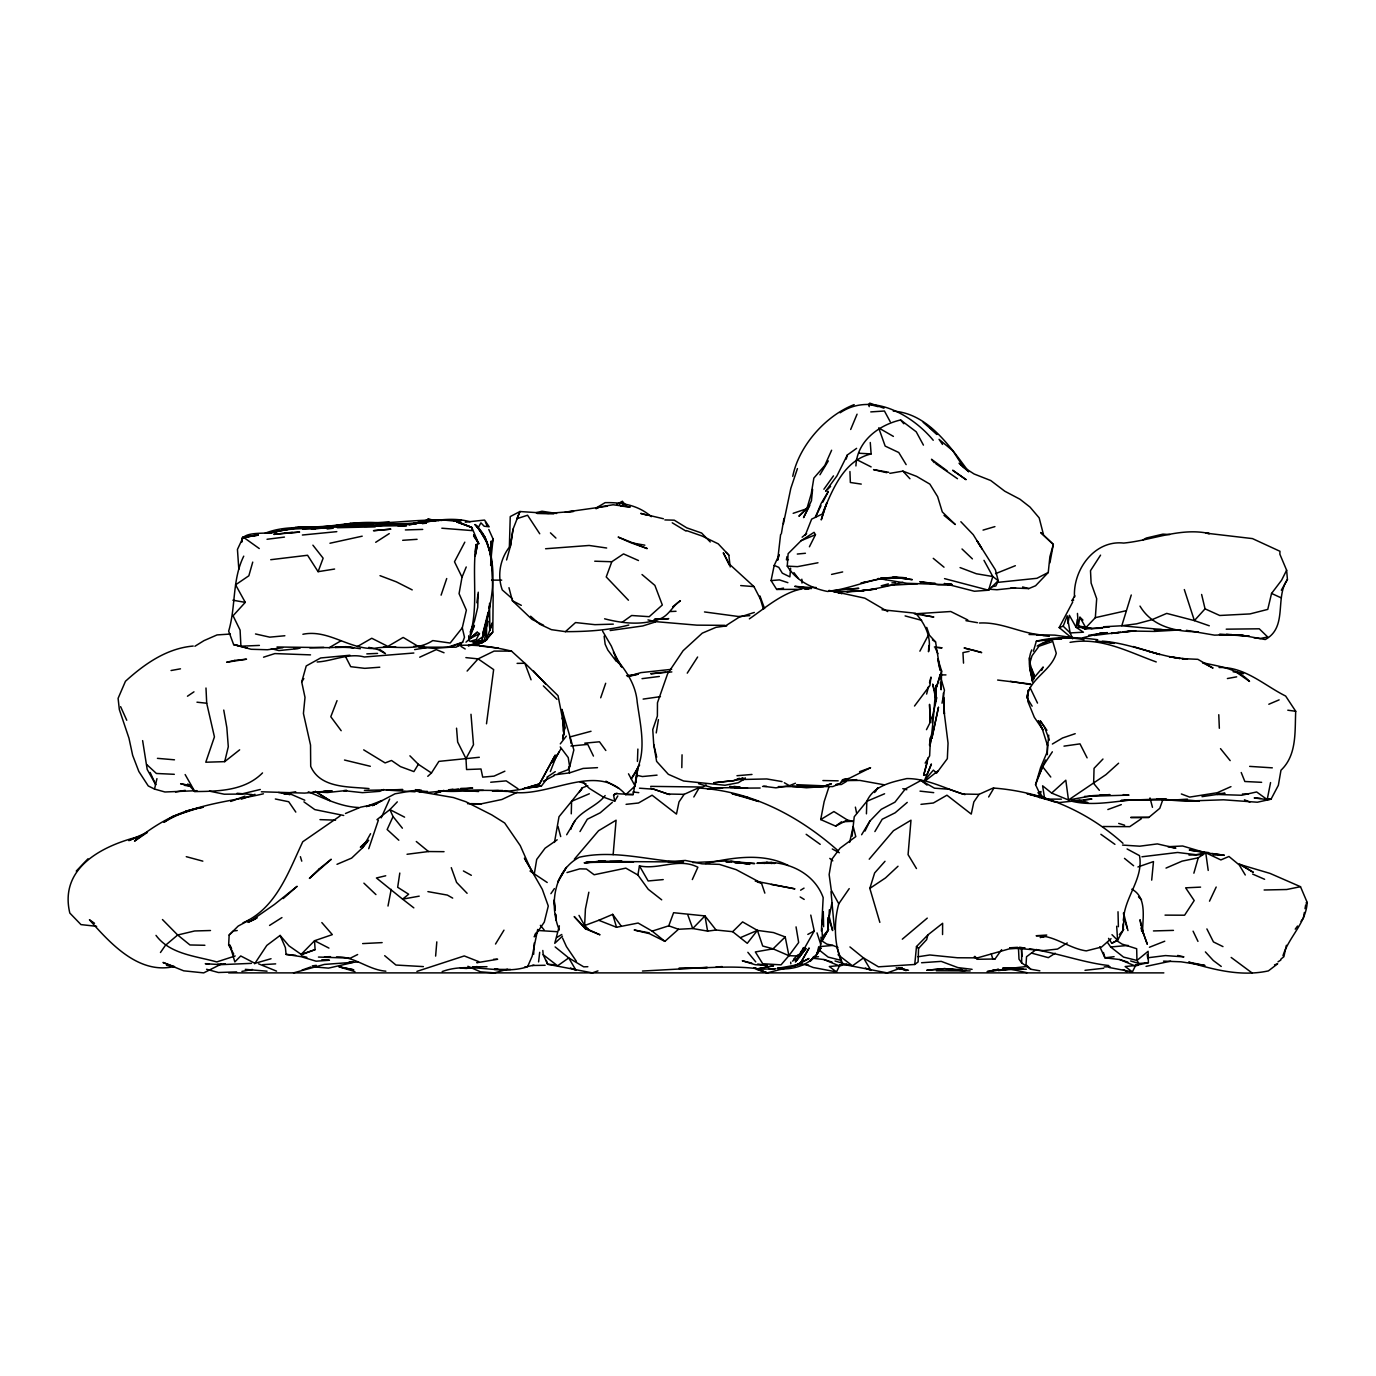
<?xml version="1.0" encoding="UTF-8"?>
<svg xmlns="http://www.w3.org/2000/svg" width="1376" height="1376" viewBox="0 0 1376 1376"><rect width="100%" height="100%" fill="white"/><g stroke="black" fill="none" stroke-linecap="round" stroke-linejoin="round"><path stroke-width="1.5" d="M490.716 565.295L491.266 540.992L490.699 565.588M942.56 934.545L942.629 923.296L927.871 934.923L916.485 946.55L914.748 964.473L878.438 966.829L863.492 957.92L849.938 946.929M1047.342 754.633L1047.411 744.055M943.85 697.34L944.4 713.869L943.351 693.143M476.285 643.142L468.236 645.602L481.342 643.194L486.33 640.046L492.264 622.932L489.908 630.483L489.546 603.273M486.657 620.8L486.502 639.943L481.342 643.194M790.615 568.15L789.893 576.871L782.308 573.156L778.799 567.359L774.206 565.416L779.194 554.7L777.664 560.187L780.605 534.524M681.808 767.653L682.049 754.805M571.264 813.835L571.59 801.314L582.392 787.812L587.758 785.662M1219.05 667.515C1244.661 666.5 1264.097 685.3 1285.648 696.05L1295.71 711.272C1294.764 731.447 1297.086 755.063 1280.97 770.233L1278.356 785.3L1271.046 799.181L1257.389 802.225L1223.539 799.8L1184.186 801.142L1167.278 799.938L1124.433 800.178M927.871 934.923L926.667 939.619L918.549 948.425L918.119 961.944L914.748 964.473M482.305 641.285L486.33 640.046L492.797 632.083L493.158 595.67L491.92 571.35M866.433 813.835L866.828 801.314C873.829 785.421 891.648 782.187 906.801 778.575C927.338 778.472 945.587 788.861 965.006 794.623M478.246 592.196L477.713 607.401L474.496 621.075L470.162 632.117M563.868 734.818L562.818 718.582L563.868 734.818L564.298 722.761L561.993 709.5L573.844 749.937L569.664 766.845L567.824 769.786L558.26 773.415M637.432 761.444L637.879 749.06M780.656 967.999L777.388 968.394C797.048 971.353 823.054 960.414 820.973 937.176M821.403 930.967L823.175 897.616C813.663 871.163 783.408 858.779 756.903 863.302L774.585 863.302L770.784 862.494L774.482 863.474M486.502 639.943L473.086 642.695L484.455 640.597L487.362 619.785M613.146 854.651L616.087 820.216L598.56 830.726L574.36 859.192M1039.86 970.82L1030.744 969.237L1021.663 962.89L1021.628 948.253M533.664 954.359L534.249 942.99M849.938 471.538L850.351 482.494L861.256 484.094M233.731 954.05L228.657 944.968L229.156 935.009L238.22 926.048L248.592 920.475M491.576 565.519L491.266 555.01M928.852 645.533L928.49 651.725C931.965 637.828 924.896 623.208 915.504 613.214L882.016 609.74M1039.964 791.991L1039.654 797.684L1041.03 791.475M829.384 909.725L829.023 915.848L832.635 930.554L828.902 918.686M562.457 936.144L554.752 943.317L559.378 925.824M1108.557 938.363L1111.791 943.265L1117.587 940.29L1123.143 930.279L1124.14 914.318L1123.487 920.596C1123.934 897.479 1143.834 879.092 1139.5 855.631L1127.082 848.958M1142.579 930.916C1142.854 916.863 1146.81 897.014 1131.829 889.206M892.766 577.163L912.305 579.657L896.412 577.473L880.674 578.161L906.337 577.972C878.972 573.895 854.118 588.739 827.544 591.456C811.427 588.36 796.05 580.431 787.261 566.121L788.121 553.668L801.073 540.734L814.059 532.323L815.486 534.714L809.415 546.788M1102.382 628.178L1084.632 628.884L1078.32 625.908L1079.936 617.256L1085.802 627.714L1095.33 617.652L1096.689 598.715L1091.116 583.063L1090.497 570.679L1100.559 555.147M855.924 465.948C856.835 441.455 878.456 425.115 900.609 419.972L916.227 431.806L923.434 445.119M435.624 956.096L436.811 941.872M475.391 552.172L476.062 544.483C471.762 574.583 478.71 605.698 470.093 635.007M1048.736 735.145L1047.205 751.932L1040.583 767.636L1035.543 784.698L1039.602 793.23L1044.711 799.112L1042.612 785.816L1051.642 793.075L1068.481 799.989L1092.733 795.638L1109.624 794.657M488.566 612.423L485.539 631.567L482.512 637.019L475.597 641.526L469.87 641.405L476.182 639.513L479.45 633.631L477.197 632.203L469.199 639.324M1151.695 880.124L1153.484 861.582L1137.935 866.966M563.059 734.939L562.664 739.015L564.762 727.956L564.298 722.761L563.472 730.88M554.476 842.422L559 816.742L571.59 801.314L589.341 793.763M1074.518 597.287C1072.712 570.214 1094.281 539.805 1123.659 543.073C1152.262 540.338 1180.625 527.094 1209.418 533.596L1206.064 533.166L1252.47 538.601L1279.955 551.277L1279.869 554.218L1286.629 570.232L1287.437 579.52C1274.572 597.476 1288.091 627.232 1265.249 639.53L1240.206 634.972M491.112 557.744L493.055 538.962L488.807 529.519M812.597 489.374L811.444 500.726L803.55 517.634L809.793 505.474L798.906 516.241L806.886 508.69L811.255 493.76L813.852 478.091L824.774 465.518L831.62 450.227M989.12 589.203L996.929 589.754L1015.522 587.81L1010.964 587.913L1028.784 588.584L1035.595 585.746L1048.254 572.485L1049.888 556.695L1053.328 544.432L1040.755 532.581L1053.328 544.432L1049.905 562.853M852.105 836.23L854.238 816.742L866.828 801.314L884.596 793.763M538.584 961.876L539.702 952.312M241.712 542.092C240.869 529.898 268.802 534.782 275.647 531.979C293.759 526.836 312.627 529.863 330.928 526.716L299.779 528.023L319.146 528.246M485.539 631.567L486.038 627.559M486.519 623.552L487.018 619.578M505.026 790.615C543.004 802.5 595.017 759.569 625.719 794.674L635.058 786.04L631.206 778.833C648.595 756.989 640.597 727.336 637.208 702.156C635.832 684.835 626.166 670.473 615.089 657.762L621.728 667.05L613.455 652.052L618.374 662.905L611.322 646.032L602.636 631.188M476.87 602.74L477.971 594.312M241.952 541.611L242.486 537.655L241.78 541.422M635.815 782.531L637.57 769.425L633.166 794.571L615.141 793.608L613.593 795.104L614.711 801.228L603.29 797.065L589.444 788.465L582.426 781.688M929.454 745.19L930.486 737.467L929.643 755.871L925.136 763.13M399.797 873.055L397.681 887.279L408.638 894.228L402.6 899.147L376.439 877.974L385.727 875.772M607.298 506.196L565.226 512.113L573.586 511.373L548.284 513.386L519.939 511.528L513.024 529.21L510.513 545.894L506.574 559.946M931.707 734.388L930.021 745.672C933.203 725.72 934.201 705.75 936.041 685.506L936.179 700.694L931.913 718.513L932.12 717.12L932.188 722.916M1077.288 619.492L1076.118 627.336L1083.445 632.203L1070.15 632.926L1063.166 626.2L1059.176 627.576L1072.695 638.774L1070.15 632.926L1067.243 615.846L1063.166 626.2M513.024 529.21L510.462 545.79C500.382 557.848 496.856 574.944 502.274 589.943L512.457 598.87M635.058 786.04L637.931 767.602L639.634 765.056M534.18 874.586L536.692 859.45L545.085 848.201L557.177 839.807M656.232 732.926L658.416 719.631M486.502 723.793L493.64 669.579L478.108 658.88L465.879 657.608M661.701 899.835L648.234 889.292L637.896 874.998L639.444 865.882C659.035 870.131 678.729 857.334 697.873 867.241L692.317 879.556M781.362 533.768L783.959 518.408M1067.965 623.534L1069.358 615.278L1076.118 627.336L1084.271 627.542M1032.774 680.828L1033.823 674.687M282.785 647.718L267.391 649.747L251.154 649.283L233.628 644.553L228.657 631.12C236.001 606.713 231.994 579.829 243.741 556.162M1304.362 912.477L1303.364 918.17L1301.042 921.318M1305.016 908.676L1305.686 904.875M466.24 566.964L462.026 577.163L459.068 593.658L466.361 610.153L462.284 627.783L450.193 643.039L432.786 640.58C414.4 652.551 393.398 644.467 373.636 648.492C348.678 649.162 328.09 629.09 302.892 634.267M1032.138 706.18L1026.96 697.718L1028.371 689.978L1027.752 701.192L1034.339 717.326L1042.974 729.899L1038.433 721.076M786.986 556.592L786.401 559.808L788.431 559.636M783.426 523.757L790.839 488.256L797.444 468.562M942.027 703.222L944.435 690.219L940.341 676.545M475.253 555.99L477.936 542.024M489.151 608.312L489.908 604.322M475.511 554.304L477.816 542.35M852.965 821.403L847.392 819.993L835.645 826.116L820.715 819.563L824.138 801.658L828.988 786.797M197.043 790.667L164.948 791.991L154.525 789.067L156.95 778.627M387.998 906.044L391.214 889.36M831.878 902.983L828.49 920.596L828.868 916.399L828.06 930.279L822.59 940.29L821.885 928.25M1270.564 782.583L1267.193 799.594L1254.207 797.942L1260.519 798.407M588.842 892.216L585.419 909.02L584.611 925.549L588.378 929.11L585.454 928.852L574.188 916.554L585.178 928.112L599.988 934.803L585.454 928.852M800.694 589.324L776.7 589.444L771.076 580.586L774.206 565.416M488.136 612.268L482.752 633.837C493.279 599.85 501.93 553.462 475.116 524.583C488.514 535.986 490.94 554.287 492.281 570.799L490.32 553.565L485.04 537.036L475.116 524.583M488.979 608.295L489.822 604.305M1241.272 864.902L1270.014 873.399L1300.492 886.694L1307.2 902.45C1306.065 922.952 1288.985 936.764 1282.965 955.684M1286.388 945.278L1283.877 956.733L1280.97 959.038M849.628 842.422L853.189 826.494L855.786 836.591L840.065 848.201L831.723 859.45L829.143 874.586L831.276 890.152L838.775 903.774C833.46 923.262 834.217 945.794 842.508 964.249L887.176 972.884L902.209 967.552M537.689 929.454L532.185 956.182L527.541 966.778C499.798 975.825 470.179 961.153 442.178 971.576M491.748 544.621L493.055 538.962M822.177 924.534L823.278 911.755L823.622 926.702M818.72 946.722L816.914 954.342L820.87 948.116L816.811 953.086M1286.629 570.232L1281.572 580.259L1271.562 593.434L1267.76 609.396L1249.993 613.92L1219.721 615.485L1205.049 608.846L1201.626 594.466M205.987 688.017L206.71 703.239L214.432 736.882L205.781 762.218L224.701 761.65L228.296 746.721L226.834 727.612L223.755 710.068M792.765 476.337C798.802 446.048 825.497 415.707 854.169 404.613M926.633 694.072L928.559 686.504M929.522 682.737L930.967 677.061L929.901 685.506L914.507 706.026M943.764 708.984L948.047 743.143L947.342 758.658L936.557 773.157L933.41 770.113L924.586 780.244L931.414 763.99L927.218 774.447L923.657 775.324L928.146 757.763M846.206 459.102L847.324 455.009L856.612 448.352M923.657 775.324L927.424 761.582M368.992 788.586C348.799 786.556 320.264 788.465 310.701 766.329L310.529 745.087L303.425 713.473L305.008 697.408L301.705 681.98L306.229 665.95L320.66 657.969L349.934 655.234M252.737 562.096L248.85 575.787L235.588 584.817L245.272 602.361L233.06 615.76L240.095 630.105L240.92 646.204L259.41 645.413M1193.869 873.192L1198.255 857.816L1205.754 852.776L1224.141 855.27L1213.443 854.909M1131.261 595L1121.784 625.77L1103.827 626.751M940.204 674.446L936.54 687.123L941.614 671.058L937.899 658.949M1033.376 651.261L1036.334 641.199C1056.166 636.245 1077.546 637.019 1097.721 639.737M1026.96 697.718C1029.248 678.506 1051.23 671.178 1056.269 653.273L1052.76 641.457L1039 646.238L1032.034 655.733L1029.884 662.802L1034.322 678.729M1032.499 678.85C1029.368 669.579 1027.597 659.138 1031.759 649.902M368.734 848.717L378.348 820.216L376.972 819.632L389.89 809.604L397.303 801.864M485.78 627.301L487.758 620.886L482.512 637.019M879.849 922.367L869.838 888.397L874.637 872.952L885.009 861.29M951.642 584.146L945.26 584.095L952.33 584.783L944.297 583.527L974.414 591.25L988.587 590.201L992.818 576.527L983.978 560.342M563.506 731.826L564.762 727.956L561.993 709.5M476.973 642.059L481.789 640.442L487.19 623.93M441.094 595.154L446.718 578.539M600.693 697.787L605.681 683.27M1163.133 798.802L1159.779 808.331L1148.84 817.413L1130.78 817.482L1148.84 817.413M1035.543 784.698L1042.595 766.69L1052.348 751.812M381.204 817.86L389.683 798.992M418.545 646.978L434.076 648.406L450.072 647.202L462.646 642.3L464.486 637.243L462.284 627.783M638.481 560.531L623.517 553.909L611.804 561.735L606.231 576.94L628.436 600.228M579.004 915.384L584.611 925.549L598.784 920.286L616.517 927.269L638.12 923.038L652.172 931.122L668.753 925.824L673.604 912.718L704.959 915.917L716.07 930.021L732.686 931.69L747.288 943.317L757.402 930.4L773.484 932.567L785.214 936.936L788.912 955.684L781.018 964.868L762.717 963.716L755.338 951.951L773.071 948.838L788.912 955.684L797.856 956.01L804.771 947.703L814.231 930.984L810.774 915.092M334.592 569.045L318.097 571.676L323.136 558.192L312.902 545.171M535.677 933.117L534.249 936.832L544.277 922.126L548.284 906.027L542.333 889.378L524.428 858.177L533.888 873.932M337.034 700.642L330.79 716.724L341.179 730.708M550.331 771.609L556.661 755.39L553.014 762.356L559.12 751.932M805.287 535.161L811.651 519.113L822.194 514.091C832.394 490.406 843.178 460.633 871.128 453.925L870.268 442.504M792.456 961.136L799.542 956.888L806.061 948.477L795.362 961.962L799.542 956.888L803.36 947.6M850.678 429.484L857.076 414.176M464.813 542.161L454.493 561.769L462.026 577.163M147.352 832.308L128.742 840.598L139.217 836.539C102.908 845.483 58.927 867.465 69.815 913.045L80.96 924.603L96.63 926.323M1038.57 776.219L1045.64 759.982M1041.632 670.422L1043.18 666.999L1031.759 680.432M404.596 817.155L389.89 809.604L393.054 816.57L387.155 829.522L398.816 840.237M1209.504 901.177L1216.195 887.038M470.953 632.547L474.428 625.323L468.82 640.597L468.717 635.798M865.04 831.018L869.838 821.128L881.259 809.312L894.933 802.174L905.339 788.964L921.008 780.467L934.493 788.19L949.079 789.256L962.615 794.021L979.058 794.348L993.128 788.018C1042.028 791.613 1086.593 810.705 1122.971 843.299M820.973 505.766L815.349 517.359L821.128 503.478L828.352 491.404L822.814 502.188M570.834 829.367C575.564 811.754 595.378 808.366 605.148 795.569M1109.28 967.517L1132.396 971.92L1135.854 964.937M805.992 964.696L813.268 967.517L836.488 971.92L839.962 964.937M926.478 729.676L930.279 722.211L929.54 704.478L930.279 722.211M1072.764 601.931L1059.176 627.576M530.603 616.224L539.598 624.102L551.398 629.658L565.398 631.653L575.546 622.554L594.914 624.67L613.3 624.136M847.324 455.009L836.866 476.027L825.652 491.232L830.622 486.416M919.89 651.175L928.301 635.265M504.872 771.196L494.018 776.133L482.701 777.13L480.998 768.995L466.567 769.545L465.982 758.606L473.482 744.743L470.988 714.282M478.212 527.73L480.929 522.846L484.163 526.234L489.168 526.802L484.558 520.059L465.277 522.175M337 864.317L351.62 858.108L362.731 847.599L370.574 833.701M799.542 956.888L804.771 947.703L800.557 952.054M1281.297 590.218L1287.437 579.52M553.014 762.356L560.789 749.026M693.814 796.979L698.905 788.276M614.711 801.228L617.824 795.93M988.639 796.979L993.799 788.276M579.984 831.568L587.311 819.236L600.211 812.803L612.32 802.397M874.878 831.568L882.222 819.236L895.14 812.803L907.248 802.397M637.931 767.602L631.206 778.833L628.505 773.811M566.671 834.75L574.876 821.128M819.941 474.789L828.318 460.891M861.617 834.75L869.838 821.128M495.515 944.039L503.977 930.159M409.91 755.82L418.356 764.316L413.901 771.592L400.433 766.604L391.489 760.481L385.108 762.923L363.694 749.868M822.573 939.086L828.576 929.385L822.659 938.965M301.705 681.98L303.838 678.574M1074.88 595.825L1071.818 600.71L1073.676 600.108M820.87 948.116L816.226 955.408L810.051 961.377L814.11 956.406M427.764 776.322L431.445 772.985L438.892 761.375L479.312 757.282M687.243 673.156L697.615 657.023M580.173 791.217L582.392 787.812L579.158 792.524M875.583 791.217L877.802 787.812L874.62 792.524M838.036 850.695C798.974 816.054 751.193 790.839 698.131 788.018L684.13 794.348L678.987 801.967L676.476 814.093L652.086 795.208L638.516 802.999L626.08 804.341M979.058 794.348L973.83 801.967L971.25 814.093L946.946 795.208L933.358 802.999L920.974 804.341M550.899 893.678L554.373 888.621M838.775 903.774L849.216 888.621M160.459 952.502L165.412 945.364L177.676 935.009L194.652 930.967L210.494 930.52M991.253 954.015L992.887 959.124L994.986 959.003L1001.676 949.629M823.897 489.254L833.46 475.89M1119.359 934.596L1123.779 929.385M788.912 955.684L798.665 942.508L796.05 926.874M1295.229 929.161L1297.551 926.031M560.29 743.866L566.293 736.143M547.717 777.939L541.422 785.954L523.121 788.792L539.564 783.89L555.147 755.269L539.564 783.89L521.745 789.308L506.712 791.424L492.212 790.787L498.439 790.529M254.646 963.785L266.806 945.415L280.119 935.439L288.926 945.811L301.602 954.686L315.087 949.646L314.554 940.72L332.321 934.631L321.829 922.574M362.731 847.599L368.665 840.289M869.219 859.192L893.454 830.726L910.981 820.216L908.074 854.651L916.468 868.548M823.003 936.041L828.06 930.279L827.905 917.603M778.334 786.59L832.738 786.573L839.584 783.838L842.043 781.035M467.118 671.058L478.108 658.88L494.087 651.089L511.494 651.106L524.841 663.266L531.067 679.796M1205.049 608.846L1194.385 620.61L1166.728 613.404L1151.936 619.716L1136.576 623.844L1121.784 625.77L1169.634 630.311M76.248 871.077L87.995 858.796M1102.967 759.036L1094.058 768.324L1093.628 783.357L1099.355 790.323M793.505 959.296L797.736 954.944M283.181 898.562L297.113 886.316L274.409 904.479L250.518 921.094L255.798 918.514M619.492 504.235L622.296 501.397L626.699 506.041M477.197 632.203L466 642.179M732.686 931.69L742.593 921.903L757.402 930.4L762.7 946.017L773.071 948.838L785.214 936.936M985.027 590.252L988.587 590.201L998.219 580.724L995.416 569.888L977.08 540.871L982.309 549.299M367.77 840.151L360.357 847.238L366.893 842.112M229.156 935.009L233.438 930.967L237.222 930.52M898.012 866.244L885.508 877.922L869.838 888.397M1051.642 793.075L1065.815 780.226L1068.481 799.989L1105.96 774.636L1118.602 763.216M649.197 932.825L634.181 930.021L649.352 933.633L664.918 941.356L678.488 929.264L692.73 928.525L707.608 931.122L716.07 930.021M927.269 918.119L902.312 939.172M1111.051 938.69L1101.557 947.049L1086.3 950.885C1068.619 948.408 1054.205 934.975 1036.162 935.749L1046.758 935.044M481.428 641.801L478.194 644.587L468.236 645.602M489.546 634.869L492.797 632.083M802.139 537.208L806.611 533.475M224.701 761.65L239.648 749.834M672.64 606.833L680.398 600.71C672.64 605.784 669.166 615.192 660.274 618.787C642.231 625.564 622.864 623.517 604.597 618.804M926.031 780.278L937.761 771.093M1030.744 969.237L1026.032 964.696L1026.53 956.733L1036.369 949.423M262.524 772.916C244.722 790.89 218.474 791.355 194.824 791.561L187.807 783.924M835.645 826.116L841.562 821.764M622.038 622.382L631.653 615.502L649.214 616.689L662.32 604.993L654.89 585.402L642.007 574.532M340.061 815.968L302.754 841.751C288.41 872.057 276.163 908.298 243.036 922.797M147.387 832.377L134.538 841.132C154.645 825.136 177.504 810.894 203.407 807.179L185.605 811.135M1141.358 818.737L1129.765 826.649L1102.898 826.529M187.463 696.222L193.964 691.836M546.926 777.234L555.268 771.644M706.06 784.802L702.689 787.038L650.676 786.367M375.7 542.299L389.253 533.596M1055.203 953.224L1048.34 957.644L1031.536 953.104M749.37 618.856C769.855 604.7 789.308 586.434 816.278 587.518M724.739 626.407L738.826 617.394L754.323 612.44M269.558 925.429L281.942 917.568M1067.243 942.973L1057.542 949.062L1043.765 950.592L1009.932 947.789L1024.982 947.806L1009.124 948.907L977.493 957.868L957.455 957.765L929.798 954.978L917.964 956.767M1277.994 961.841L1280.85 960.035M194.91 646.256L203.992 640.631L217.047 634.921L230.377 634.044M745.293 778.472L738.224 782.755L724.997 785.266L683.597 781L668.34 774.31L656.61 761.375L653.72 744.485L652.757 729.59L657.384 716.088L657.47 702.775L667.635 673.707L683.098 650.71L702.276 633.149L716.036 627.318L726.683 625.874M820.715 819.563L833.925 811.565L847.392 819.993M800.608 890.203L804.031 888.122M556.695 937.52L561.804 934.476M1052.365 744.038L1062.53 738L1075.206 733.683M595.963 508.088L605.13 502.653C621.814 502.24 638.533 505.284 651.312 516.671M846.36 781.516L841.304 784.509L835.851 784.578L839.584 783.838M277.006 646.995L329.225 647.666L340.766 640.924M357.433 646.514L371.761 638.258L387.877 646.393L403.168 637.432L418.098 646.307M840.117 412.8C871.507 391.506 912.168 414.795 933.238 440.268M1143.043 539.874L1146.311 538.033L1162.944 534.129L1169.824 534.559M745.31 778.162L741.784 780.158L745.07 778.334M613.593 795.104L617.033 793.195M461.115 644.45L456.006 647.184L419.508 647.184M470.558 638.378L479.45 633.631M840.891 782.48L870.578 767.705L859.536 771.695M807.815 934.407L814.231 930.984M616.758 504.287L622.296 501.397L623.431 505.147M1111.791 943.265L1116.727 940.702L1122.059 944.091L1136.679 948.735L1136.954 960.448L1138.967 963.527L1148.392 962.667L1148.1 951.315L1136.954 960.448L1123.521 957.094L1110.656 946.98L1107.439 942.371M1048.254 572.485L1036.936 578.298L997.566 582.392M543.365 781.207L554.201 775.651M357.64 954.531L350.398 958.143L318.458 957.06M596.049 508.759L599.764 506.918L613.111 504.768L630.208 507.004L620.593 506.041M383.663 789.48L379.914 791.32L362.438 792.662L343.69 790.632L346.7 790.46L327.488 792.524L313.178 791.905M257.243 917.826L247.938 922.384L254.938 919.065M995.536 573.654L1015.35 565.708M517.307 792.266L501.862 799.508L481.428 803.79L467.513 803.687M419.714 657.195L436.278 649.61L444.035 652.757M1230.952 786.642L1217.244 792.731L1189.638 797.1L1181.348 793.969M1306.013 902.966L1307.2 902.45M1166.022 868.084L1182.087 861.135L1198.255 857.816M1037.16 646.032C1051.316 637.415 1068.172 636.417 1084.082 639.806M739.359 778.266L733.907 780.605L713.869 782.755L733.907 780.605L743.178 778.145M740.684 937.52L757.402 930.4M598.784 920.286L612.716 914.352L621.109 925.945M1268.81 704.254L1279.13 699.868M801.073 540.734L815.486 534.714M345.479 813.491L360.65 807.179L376.749 803.894L366.36 806.56L381.995 800.557L372.466 805.631L395.015 793.797L413.264 790.65L453.409 797.547L465.845 801.726L491.748 814.884L504.682 823.003L520.231 845.586L529.622 866.76M1042.75 643.486L1052.743 639.358M763.646 786.298L775.892 787.846L789.446 785.696L795.414 783.236M1149.424 947.256L1164.75 941.218M566.981 872.556L579.778 868.858L586.417 869.013L594.14 874.758L625.839 868.136L637.896 874.998M230.755 801.451L244.911 796.205M221.244 964.094L203.7 972.884L183.696 970.82L163.004 962.46L174.632 966.846L166.496 965.316M416.911 971.387L464.245 955.942L478.642 961.6L476.801 962.736L497.63 959.261L493.606 959.296M1107.835 809.552L1121.302 804.616M597.975 970.888L592.351 972.884L547.596 964.249L543.21 954.738L542.815 950.472M241.454 799.112L254.99 794.313M302.049 970.063L310.942 966.915M434.988 793.574L442.969 790.804M1146.07 966.382L1170.632 961.17M1083.222 637.656L1099.974 633.442M793.178 513.317L806.886 508.69M315.087 949.646L301.189 954.325L314.554 940.72L328.933 948.098M1274.503 964.851L1277.668 963.802L1268.397 970.888C1241.358 976.822 1214.423 969.856 1188.623 962.134L1204.98 965.505L1180.969 961.807L1163.528 961.136M448.215 647.012L462.646 642.3M443.536 790.512L438.136 792.284L444.052 790.478M554.15 774.877L569.544 772.882L583.08 768.427L597.494 767.653M293.518 972.884L324.34 964.421L357.777 961.962M235.193 955.959L216.772 961.927C195.702 955.976 170.074 954.325 156.004 935.388M263.538 657.195L274.856 653.583L310.512 654.873M655.492 621.935L642.816 625.942L610.136 630.535M1300.492 886.694L1286.698 889.515L1264.131 889.997M983.049 530.104L994.917 526.612M627.645 676.528L640.924 672.623L671.643 669.321M265.706 533.011C286.569 524.806 309.153 528.608 330.962 527.008M195.856 808.882L172.826 816.329L163.899 822.315C193.724 804.031 229.981 801.589 263.435 793.797M271.038 958.728L254.973 963.355L240.731 955.959L234.832 961.927L229.964 945.278L228.657 944.968M591.026 731.275L569.836 736.968M507.469 969.237L494.517 972.884L480.516 971.834L467.874 966.296M409.102 525.168L418.992 522.45C389.786 526.251 359.342 519.698 330.309 527.18M888.346 583.871L881.208 585.815L917.517 583.751M353.185 962.478L328.468 968.136L313.264 966.812M339.184 526.337L350.588 523.465L389.442 522.33L357.382 523.276M536.072 512.715L541.989 511.236L556.609 513.472M438.497 790.667C453.168 792.542 468.666 790.288 483.389 790.357M738.912 779.126L742.799 778.145M1095.33 617.652L1126.084 610.738M1217.003 794.468L1241.668 795.259L1256.632 791.957L1267.193 799.594L1271.046 799.181L1264.733 798.716M628.78 625.048C608.175 630.414 586.623 631.653 565.398 631.653M1044.229 936.523L1040.204 937.503L1045.726 936.265M268.664 533.028L298.592 527.369L314.296 528.16L303.804 527.971M817.98 562.767L797.444 566.654L787.261 566.121M630.036 676.149L638.292 674.171L626.544 675.702M260.305 789.48L241.161 794.072L224.254 794.21L209.462 791.148M865.315 582.065L860.963 583.08L880.468 578.608M413.832 653.015L364.365 656.988C348.713 652.671 332.872 661.082 317.151 661.994M705.578 863.509C732.41 857.626 762.648 852.38 788.259 865.504M329.948 543.245L362.198 536.176M831.568 574.411L842.662 571.934M842.525 779.882L848.562 778.541L842.439 779.728M1099.837 946.791L1104.928 957.816L1119.703 959.536L1134.512 965.694L1148.392 962.667M813.44 958.315L823.932 959.536L838.81 965.694L846.79 963.974M268.612 533.097L279.672 530.74M1084.632 628.884L1088.468 628.092M524.6 967.104L533.957 965.178M969.1 651.364L962.959 652.62L963.527 663.129M174.305 966.485C138.993 974.793 110.613 943.764 89.44 919.787L94.531 923.279M350.588 523.465L335.159 526.389M193.208 646.049C166.754 648.32 144.566 663.92 125.457 681.275L118.095 698.354L119.351 709.62L128.983 738.224L132.664 755.372L138.856 771.506L148.264 785.954L154.525 789.067M992.32 586.692L995.846 585.987L998.219 580.724L992.818 576.527L976.358 573.758L960.07 567.583M998.185 969.392L992.027 970.613L1022.901 968.842M998.598 969.306L987.091 971.611L1014.37 967.93M776.7 589.444L783.529 588.102M1245.28 874.998L1239.226 864.936L1228.957 856.474L1220.873 859.931L1205.754 852.776L1195.985 854.702L1177.598 852.466L1141.942 856.784M902.914 582.289C879.436 588.309 855.476 594.071 830.949 590.7M302.565 529.106L320.591 528.212L340.13 524.892L376.405 526.028L391.627 524.308L409.36 524.256L441.266 519.801L457.056 521.315L471.848 527.507L478.521 543.314L473.705 534.834M295.702 791.75L283.869 793.763M1227.392 678.54L1236.68 676.837M477.094 966.537L466.533 968.463L460.358 968.05M241.918 971.387L252.462 969.478M327.368 527.799L331.272 527.094M171.054 670.525L180.48 668.822M419.216 896.154L402.6 899.147L413.832 907.868M424.427 521.779L412.508 523.895L427.248 520.076L435.074 520.919M340.766 526.251L346.442 525.288L338.754 526.286M889.825 473.361L902.914 471.125L916.657 476.388L929.866 484.128L937.624 496.633L942.302 511.941L955.271 524.514L944.005 515.398M414.623 649.61L426.319 647.666M175.543 791.974L185.261 790.357M340.216 526.079L344.034 525.46M281.512 530.345L297.508 527.851M1118.826 632.375L1094.075 635.454M1122.627 631.825L1135.682 630.741L1111.223 633.476L1120.786 632.186M1063.992 746.136L1080.005 743.866L1087.109 757.849M643.125 699.094L660.446 696.634M1088.708 635.265L1107.388 632.65L1099.871 633.046M528.969 787.691L524.806 788.259L541.422 785.954L533.114 787.106M265 533.286L270.728 532.495M270.728 559.705L307.57 555.268L318.097 571.676M998.408 970.63L1009.915 969.048L1026.376 969.237M856.698 779.624L842.301 780.897M336.415 526.372L342.521 525.58M384.609 523.602L388.41 523.121M449.058 789.721L452.928 789.222M407.038 854.272L428.486 851.538L444.035 851.675M267.03 539.272L284.454 537.087M642.024 678.66L659.362 676.459M312.318 965.866L316.308 965.367M1036.334 641.199L1066.796 637.879L1048.254 639.72M1147.894 957.765L1165.438 955.58L1183.91 956.87L1177.684 955.443M327.144 528.969L333.25 528.229M337.309 527.73L375.252 526.836M1201.988 796.652L1225.053 793.298L1217.485 793.711M812.941 957.369L818.496 956.681M838.81 965.694L842.215 965.281L829.315 966.537L836.488 971.92M1114.096 956.681L1104.928 957.816L1103.466 952.484M1134.512 965.694L1137.986 965.281L1125.155 966.537L1132.396 971.92M1012.908 968.085L1026.857 966.468M668.96 671.677L650.779 673.776L665.588 672.4M284.849 533.131L273.841 534.387L299.624 532.082L284.849 533.131L292.314 532.306M336.81 531.652L302.359 535.023M1084.993 970.321L1103.724 968.24M298.3 648.578L278.915 650.573L271.364 648.698M707.488 789.153L722.899 787.743M570.92 746.033L587.758 744.399L593.452 756.078M584.731 743.178L599.472 741.784L605.836 750.488M448.696 790.03L458.432 789.119M657.057 775.135L642.403 776.546L636.28 775.17M797.289 554.046L805.424 553.272M284.866 635.746L269.73 637.157L255.506 633.958M1085.802 627.714L1091.959 628.54L1109.469 626.906M1084.546 796.412L1129.008 795.104L1123.298 794.64M1079.936 800.178L1073.934 800.729L1087.848 802.638L1072.403 800.196M1083.927 799.8L1091.908 799.078L1059.417 802.535L1055.461 801.572M663.215 879.591L648.148 880.967L639.444 865.882M457.228 520.902L461.338 520.541L457.124 520.764M1122.868 631.997L1135.269 630.913M490.699 782.239L506.179 780.863L518.064 788.826M821.18 946.464L832.858 945.432L837.915 947.41M1110.656 946.98L1128.182 945.432M777.388 968.394L802.139 963.905L767.189 972.884L753.807 967.964M303.219 527.696L321.434 527.644M736.968 775.72L751.984 774.447M771.076 580.586L779.452 579.898L787.88 582.667M654.821 619.492L668.736 618.65L654.993 619.544M545.584 548.749L589.152 545.464L606.661 548.009M654.322 619.527L658.588 619.183L654.34 619.475M642.454 971.043L707.161 967.466M342.452 525.357L301.361 527.696M538.033 930.486L557.056 931.69M716.002 967.053L722.211 966.571M453.908 520.85L461.407 520.266M379.776 667.222L364.778 668.34L350.725 666.689L345.514 656.524M667.601 672.245L671.832 671.935M422.105 523.413L426.336 523.121M398.249 526.251L406.694 525.649L343.088 526.475L311.389 529.055L315.31 529.106M749.817 615.64L738.258 616.482L704.495 611.942M502.79 790.529L449.281 790.048M921.576 962.753L941.218 961.377L957.851 967.586L972.11 969.34M416.171 523.929L412.129 524.204C431.273 521.177 450.829 516.464 470.059 521.745M422.243 523.516L426.285 523.241M402.686 540.304L417.083 539.323M419.147 791.905L427.317 791.338M846.67 589.169L858.779 588.36L830.76 590.837M870.767 411.906L884.441 411.011L890.22 421.71M1099.699 795.259L1109.796 794.623M323.687 791.269L332.08 790.753L304.612 793.109L261.371 791.785M1187.385 799.164L1173.608 800.024L1156.666 798.923L1164.32 798.768M1010.07 947.789L1017.638 947.324M316.308 527.335C339.253 525.598 361.905 520.025 385.091 523.568M262.61 964.662L275.664 963.871M961.36 969.375L949.062 970.132L966.416 970.286M329.225 647.666L345.926 646.703L353.787 647.752L335.589 646.944L345.926 646.703L360.409 648.732M891.906 582.891L895.57 582.702M217.58 964.301L225.354 963.871M357.485 524.961L363.298 524.669M670.284 611.546L676.029 611.271M362.645 943.592L382.132 942.612M1200.577 887.124L1185.63 887.83L1194.196 900.54L1184.598 915.212L1165.042 915.126M842.439 780.622L859.88 780.416L883.805 784.733M366.824 653.875L377.557 653.411M1161.361 629.52L1154.206 629.83L1172.765 629.675M736.951 779.607L766.81 778.954L782.067 781.585M497.974 969.22L494.208 969.375L510.599 969.461M936.299 970.751L970.2 970.923M331.014 526.939L295.29 527.369M1180.797 629.881L1154.481 631.412L1128.337 630.982L1131.932 630.879M1166.108 798.768L1121.044 800.505L1132.826 799.886C1112.565 801.623 1091.77 806.164 1071.68 801.21M843.454 821.696L852.931 821.317M1004.36 968.154L1008.333 967.999M309.841 647.89L323.773 647.374M457.761 645.55C475.821 644.174 493.967 646.909 511.494 651.106M324.478 956.853L330.515 956.647M760.808 969.237C733.666 964.972 706.18 968.412 678.781 968.412L707.402 967.483M769.167 968.945L775.428 968.721L756.628 969.375L767.189 972.884L755.338 967.999M294.206 648.406L300.054 648.216M335.297 647.563L345.789 647.219M711.031 787.984L716.862 787.794M236.62 971.92L218.406 972.505L206.572 969.272M1002.76 968.36L1016.744 968.05L1002.88 968.085M372.638 524.944L347.388 524.789L384.936 525.133M405.37 529.932L422.724 529.416M1188.984 855.064L1202.882 854.685M1153.449 930.933L1173.453 930.382M587.844 966.709L583.699 966.829L568.718 957.92L555.147 946.929M364.279 526.354L376.405 526.028M365.706 526.303L375.338 526.303M460.754 788.431L472.69 788.104L428.882 792.37L415.277 789.669L421.331 790.185M423.997 646.17L413.729 646.393M383.44 647.03L395.617 646.754M633.545 861.978L598.44 861.41L605.01 860.894L584.164 862.804L598.44 861.41L666.328 861.875L685.334 860.447L702.035 863.836L719.356 864.369L736.177 869.666L761.478 883.168L764.85 893.127M251.464 963.355L220.814 964.662L205.282 963.699L209.066 963.75M734.612 788.121L747.512 787.863L730.415 787.536M734.904 862.804L741.217 862.683L735.438 862.305M1070.064 642.351C1101.127 636.778 1128.217 651.88 1156.253 661.942M762.579 786.436L766.673 786.367M532.22 965.488L545.137 965.281M974.036 957.008L977.545 959.278L994.986 959.003M951.951 584.611L938.174 584.8L919.822 581.704L927.218 582.598M339.39 647.064L345.204 646.995M517.101 663.37L524.841 663.266M625.719 794.674L633.166 794.571M609.792 861.462L622.09 861.29L585.746 862.494L625.977 861.875M804.771 589.272L808.847 589.22M760.154 788.018L742.524 788.121L729.848 786.556M1242.408 794.021L1248.445 793.986M472.914 966.795L486.984 966.709M228.657 972.884L1163.838 972.884M491.576 580.122L501.69 580.139M824.86 785.885L796.687 784.681M1046.792 799.112L1061.378 799.146M1104.24 966.864L1110.208 966.881M951.229 584.8L906.836 583.286L878.129 578.47M939.946 674.876L945.966 674.911M470.936 803.687L481.428 803.79M1029.042 634.474L1054.842 635.144L1072.85 637.57M822.9 780.553L838.173 780.828M684.13 794.348L667.721 794.021L654.133 789.256L639.496 788.19M204.886 945.278L189.957 944.968L177.676 935.009L162.454 919.546M1226.222 629.176L1259.264 628.798L1267.726 637.019L1260.124 638.516L1253.949 637.69M1272.318 767.842L1249.649 766.38M683.511 861.978L667.876 861.651L678.523 862.047C645.705 859.536 612.148 849.783 579.279 857.248C553.754 870.836 549.076 905.184 559.292 929.987M174.477 759.81L157.432 758.348M537.173 513.472L553.771 513.884M774.585 863.302L760.722 862.958L764.85 863.406M771.231 884.424L794.932 888.862L755.269 881.122M664.849 519.922L674.274 520.18L686.727 527.834L701.605 533.028L710.257 541.972M724.963 625.34L696.892 625.151L655.114 621.591L647.993 619.905M1036.627 634.852L1042.251 635.007C1020.837 633.476 1001.315 621.728 979.42 623.036M594.724 561.202L611.804 561.735M319.989 819.632L335.555 820.148M245.289 969.358L267.047 971.181M1217.915 793.574L1224.107 793.832M1182.122 658.605L1197.86 659.328L1213.03 668.082L1202.521 662.664C1219.136 666.5 1237.076 668.289 1249.528 681.43L1235.373 671.505L1243.543 673.586L1233.102 671.746M938.535 647.649L942.078 647.821L934.39 646.944M364.399 790.34L402.807 789.583L386.467 790.065L415.088 791.802M692.782 862.58L726.734 860.946L754.65 863.543L735.283 862.494M190.782 785.627L184.436 785.283L190.06 785.92M858.658 453.22L871.128 453.925M1244.007 635.523L1226.257 634.508L1249.15 636.039L1219.428 634.422L1231.692 634.646L1214.526 635.144L1186.422 630.346M481.789 640.442L484.455 640.597M929.075 582.822L935.061 583.183M1122.558 845.088L1139.792 846.188L1157.371 843.901L1175.861 848.166L1167.88 846.704L1182.638 845.999L1204.86 852.587L1189.277 850.058L1208.678 852.604M364.451 524.273L363.453 524.204L373.171 524.996M731.585 862.047L725.806 861.668L729.607 861.995M321.829 959.743L329.432 960.242L316.067 961.188L301.052 956.664L286.088 954.394L285.4 947.634L280.119 935.439M1261.637 782.325L1244.85 781.499L1241.221 772.521M423.395 966.606L395.944 965.04L384.678 955.684M174.305 774.31L156.382 773.467L146.699 764.506M441.834 528.212L472.278 530.603L471.693 527.386L456.729 521.934L471.693 527.386M809.174 587.466L794.76 586.348L811.376 588.618M740.701 585.574L753.962 586.606L760.36 598.973L763.353 608.897M463.368 790.357L478.59 791.544M850.179 964.851L842.508 964.249L836.952 947.152M555.25 964.851L547.596 964.249L546.358 960.448M1198.204 631.756C1175.981 631.842 1152.194 626.716 1139.999 606.094M237.102 793.281L251.911 794.52M957.472 969.702L944.521 968.618L927.011 970.218L944.521 968.618L962.168 970.149M893.987 577.284L902.467 578.023M1181.984 658.674L1187.454 659.156L1169.273 656.679L1180.161 658.519C1153.69 654.77 1129.06 643.125 1102.245 641.113M336.484 956.922C354.406 956.131 368.08 969.839 385.865 971.181M442.006 520.455C418.218 518.993 394.362 523.551 370.213 522.777L377.97 523.534M1061.188 639.204L1056.923 638.808L1060.896 639.238M997.634 680.054L1030.813 684.061M286.088 954.394L295.634 955.305M893.265 411.114C927.94 413.471 949.664 446.237 968.67 471.624L960.396 464.452M950.73 969.409L964.817 970.888M196.974 702.19L206.71 703.239M729.658 786.47L739.789 787.571L712.82 787.863L698.561 783.701M920.011 791.131L933.719 792.645M632.908 791.991L638.808 792.645M358.62 807.506C340.766 806.8 324.581 798.424 308.327 791.819M733.941 786.384L740.288 787.124M479.828 645.98L498.353 648.148M349.263 961.755L353.443 962.237M802.328 964.318L808.52 965.058M1108.832 965.556C1081.932 962.478 1056.338 952.347 1029.403 948.872M1042.974 635.626L1049.32 636.4M1287.798 710.205L1295.71 711.272M1030.71 684.56L1010.431 681.309M1095.932 640.906L1114.113 643.366M880.158 578.625L886.161 579.485M1212.153 853.516L1224.141 855.27M757.729 964.026L767.481 965.488L755.252 964.714L742.3 960.792L751.864 963.148M278.52 792.524L291.592 794.502L304.801 800.23M1107.13 642.162L1114.336 643.349M730.862 861.238L749.851 864.352L740.322 862.769M353.58 969.822L339.115 966.829L353.546 969.736M1019.53 947.221L1023.469 947.875M232.888 600.211L245.272 602.361M965.935 620.679L977.493 622.692M922.608 615.038L933.822 616.998L914.438 613.851L950.747 611.512L967.792 619.974M191.212 785.644L180.652 783.787L189.836 785.937M888.741 472.295L873.554 469.629L886.798 472.69M644.862 545.188L630.586 542.643L618.151 537.087L647.236 548.594L632.427 543.296M282.321 793.195L289.906 794.554L282.028 792.817M427.902 891.614L447.355 895.088L452.687 898.115M829.023 590.407L864.868 598.182L887.709 611.563M906.732 969.96L899.096 968.549L903.998 969.323L900.196 967.792M1091.959 628.54L1078.32 625.908L1077.46 613.421M435.865 520.696L427.678 519.113L438.703 520.799M344.499 760.034L370.316 766.277M896.154 967.827L908.504 970.252M771.953 863.492L766.466 862.408L770.285 863.234M275.338 798.992L288.719 801.744L295.806 812.081M1009.588 968.91L1027.012 972.712M832.858 945.432L826.821 944.091L821.575 940.702M240.92 646.204L233.628 644.553L247.147 647.976M1053.672 801.554L1027.184 793.728L1030.435 794.485M744.485 796.738L758.761 801.503L732.135 793.728L749.06 797.822M1027.184 793.728L1044.126 797.822L1055.702 802.242M650.59 788.19L669.63 794.623M1032.052 794.864L1044.126 797.822M368.82 647.339L378.211 649.644L385.435 653.617M832.704 591.319L841.906 593.589M841.493 960.448L828.146 957.094L818.548 949.509M944.538 578.625L988.587 590.201M878.146 406.677L868.48 404.148L869.219 406.642M902.811 788.672L906.801 789.721M301.361 955.873L306.882 957.318M1022.609 586.95L1028.784 588.584M663.438 518.752L640.734 513.42L646.84 515.157M905.098 615.915L921.662 620.335M757.436 882.085L761.478 883.168M186.276 856.68L202.84 861.152M343.708 815.469L314.812 809.604L303.941 801.864M1148.255 651.261L1159.865 654.546L1133.17 646.531M841.871 593.503L832.463 590.786L835.352 592.127M1118.705 823.416L1124.656 825.222M339.115 966.829L354.922 971.628M835.026 960.964L843.436 963.527M1130.642 960.964L1138.967 963.527M1119.703 959.536L1127.821 962.099M823.932 959.536L832.067 962.099M579.967 781.946L585.987 783.838M1209.28 625.788L1194.385 620.61L1184.323 589.564M686.486 530.568L702.156 536.055L718.238 543.847L728.816 555.13L730.209 566.946M668.753 925.824L678.488 929.264M869.701 403.116L883.96 408.19M898.803 967.913L906.13 970.665M380.017 575.667L396.34 581.842L412.215 589.891M276.576 971.146L258.636 963.871M1244.437 799.8L1249.89 802.088M570.455 967.999L576.062 970.39L568.718 957.92L557.607 965.814L543.21 954.738M865.332 967.999L870.905 970.39L863.492 957.92L852.449 965.814L838.053 954.738M1252.659 874.087L1264.613 879.298M1271.562 593.434L1280.66 597.614M1222.972 946.602L1213.443 941.924L1206.89 928.92M856.388 459.464L871.128 466.911M543.554 625.22L531.962 619.338L512.354 600.693L508.965 587.69M1251.988 972.884L1231.176 957.455M512.354 600.693L521.315 605.354M832.291 848.958L839.36 852.776M1123.384 969.633L1126.927 971.542M463.402 870.956L471.332 875.308M605.939 781.19L618.976 788.448M893.402 436.398L878.696 427.919L885.164 446.082L898.769 452.515L906.148 464.624M784.32 782.738L789.446 785.696M1240.309 864.764L1253.33 872.332L1239.294 863.784M672.245 522.794L685.902 531.033M461.012 646.445L465.208 648.99M800.161 896.946L804.186 899.422M935.835 463.695L957.472 478.71M932.429 639.892L935.577 641.938L940.049 669.923L941.614 671.058L941.132 689.754L940.444 682.186M418.356 764.316L431.445 772.985M530.018 871.042L547.218 882.498M379.862 649.575L384.626 652.878M806.164 834.303L820.216 844.348M1100.886 834.303L1114.921 844.348M923.193 422.329L936.746 434.094M259.256 548.542L243.139 537.018L242.176 538.257L257.742 534.782L243.208 537.173L237.446 549.437L238.822 569.234M947.049 470.781L931.483 459.257L934.235 462.697M1221.252 966.451L1213.357 960.568L1205.393 951.917M921.008 780.467L927.046 785.094M652.172 931.122L664.918 941.356M1124.484 858.383L1133.618 865.762M829.78 858.383L832.807 860.843M933.255 558.346L944.005 567.187M416.292 841.51L428.486 851.538M959.02 463.23L968.67 471.624M525.391 663.662L558.037 695.688L563.214 722.159L562.062 718.134M916.485 946.55L918.549 948.425M753.962 586.606L729.28 564.04L723.277 552.756L729.349 565.175M1079.936 617.256L1082.946 620.077M1138.502 896.946L1141.547 899.801M962.013 548.99L972.402 558.88M363.9 883.151L375.923 894.572M550.452 532.856L555.921 538.068M543.348 685.884L557.005 699.352M1111.98 934.682L1117.587 940.29L1116.693 926.237M929.901 427.523L936.901 434.506M726.098 552.309L728.816 555.13M960.861 521.728L973.245 534.679L981.174 547.459M902.914 471.125L909.932 478.728M533.613 671.041L545.532 683.975M974.827 956.32L977.545 959.278M935.577 641.938L929.419 635.213L926.719 627.387M900.609 419.972L903.808 423.739M747.856 952.312L755.751 961.876M540.355 925.326L544.191 930.021M1220.512 748.647L1230.178 760.618M393.054 816.57L402.394 828.197M1042.595 766.69L1050.782 777.027M467.1 893.299L456.591 882.412L451.276 867.654M560.238 746.927L568.219 757.557L569.664 766.845M616.431 661.529L607.814 650.022L605.165 644.26L604.133 636.176M793.918 572.588L798.321 578.505M1021.663 962.89L1018.997 959.158L1018.446 947.617M1046.93 730.295L1040.187 720.714L1044.728 727.594L1049.372 740.15M539.736 533.768L527.576 515.243L516.894 518.683L519.939 511.528L510.238 516.585L509.378 546.582M942.526 444.431L939.051 439.34L952.811 450.709L963.441 467.118L974.088 473.98L990.754 480.534L1004.755 491.198L1019.977 499.23L1030.005 507.073L1039.172 517.875L1043.455 534.524M473.602 536.021L478.917 543.795L473.843 535.023M576.441 961.377L566.448 946.619L562.56 938.088M1037.968 792.593L1041.305 797.667M185.141 774.55L194.824 791.561M465.982 758.606L457.658 742.025L456.54 728.179M1038.209 720.921L1042.475 729.538L1047.566 745.654M1029.988 687.484L1037.504 703.084M1193.078 931.174L1197.963 941.373M935.302 648.13L937.968 653.686M229.964 945.278L231.615 948.821M150.139 772.452L155.746 784.698L147.198 769.442L142.622 740.615M485.401 521.951L487.104 525.735M120.624 706.679L126.747 720.25M1033.015 679.211L1030.486 667.704M1031.673 668.805L1034.167 674.653M764.574 608.588L759.948 595.997L760.36 598.973M1141.358 927.751L1147.274 944.16L1141.358 927.751L1141.684 931.414M687.776 914.748L692.73 928.525L704.959 915.917L707.608 931.122M817.017 932.894L820.698 944.177M1124.88 920.664L1127.322 928.576M300.398 856.68L301.757 861.152M612.716 914.352L616.517 927.269M558.02 826.494L560.703 836.591M1149.992 797.942L1152.469 807.316M1143.628 934.098L1140.016 919.718L1141.031 925.738M1124.295 915.848L1127.942 930.554M653.72 744.485L656.713 757.178M937.933 660.549L940.049 669.923M855.39 807.127L856.577 813.01M1029.592 666.672L1032.533 682.066M570.094 737.519L571.074 743.436M1147.206 954.634L1147.808 958.659M1123.435 913.01L1124.278 918.686M568.666 766.948L569.544 772.882M1205.754 852.776L1208.214 870.44M1029.317 657.883L1030.022 663.782M555.577 914.335L556.231 920.183L555.594 914.111M555.182 910.086L554.132 899.99L555.147 910.327M489.082 622.038L489.908 630.483M831.001 891.579L834.406 928.938M790.684 962.202L790.856 963.836M1021.353 948.133L1021.972 956.44M1218.775 714.712L1219.342 728.282M801.847 579.193L801.967 583.063M1118.017 911.755L1118.378 926.702M1123.108 923.95L1123.143 930.279M936.609 697.89L936.179 700.694L932.653 684.078L936.609 697.89M938.466 707.333L931.844 738.344L938.466 707.333M824.688 508.552L821.231 519.904L826.787 503.1L824.688 508.552M809.019 948.202L800.557 963.011L793.333 966.348L809.002 958.504L800.557 963.011L809.019 948.202M559.619 878.61L557.916 881.827L566.362 867.344L559.619 878.61M319.163 868.944L309.394 878.421L331.255 859.26L319.163 868.944M831.345 783.77L823.295 786.573L806.422 787.777L792.284 786.35L823.381 786.401L831.379 783.701M773.45 965.763L757.402 968.893L773.45 965.763M234.711 660.428L226.644 662.252L246.545 659.19L234.711 660.428M258.155 535.178L243.208 537.173L258.155 535.178M876.271 588.98L860.43 590.854L876.271 588.98M378.469 530.224L373.481 530.689L390.853 529.158L378.469 530.224M863.457 590.579L846.842 591.577L863.457 590.579M1199.064 800.901L1179.37 800.058L1199.064 800.901M975.739 650.779L964.094 647.976L981.69 652.602L975.739 650.779M329.776 800.522L315.345 791.424L329.776 800.522M965.935 479.57L952.811 470.351L965.935 479.57M482.632 534.387L477.128 526.234L487.414 543.21L482.632 534.387"/></g></svg>
